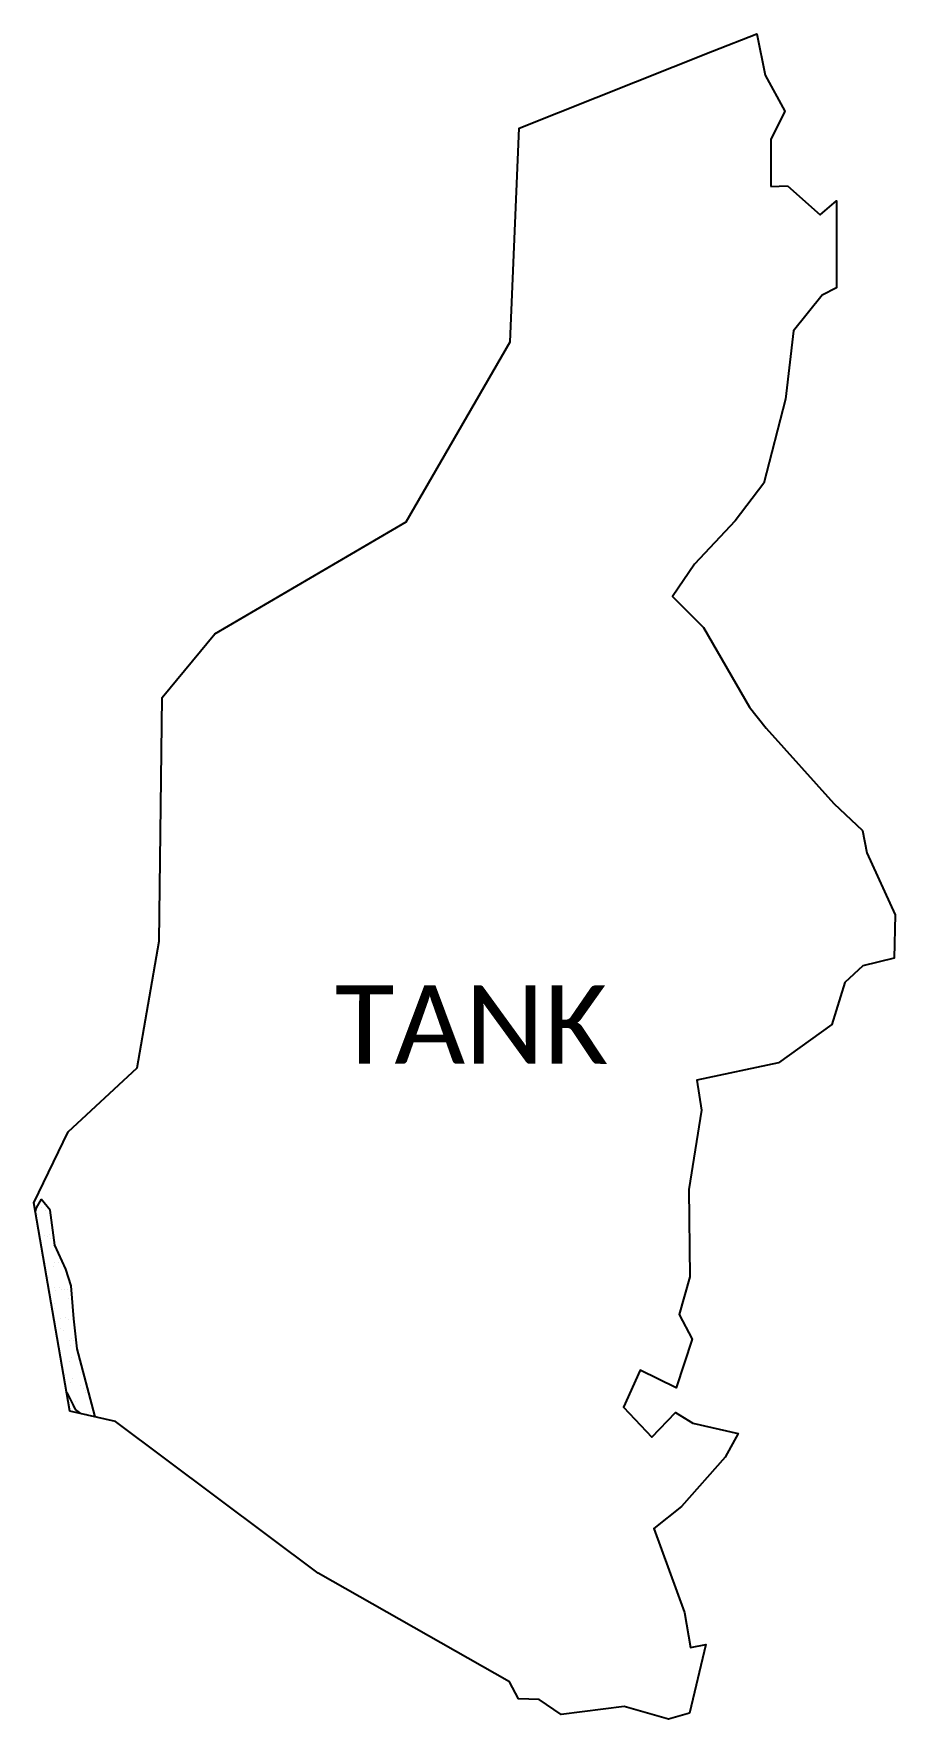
# Model space of a CAD drawing. Header units: metres. Extents: x 322791 to 357442, y 1745371 to 1822753.
# Drawn here: x 355864 to 357442, y 1745371 to 1748458 of the extents above; entities that cross this region are included whole.
import ezdxf

# ---------------------------------------------------------------- set-up
doc = ezdxf.new("R2010")
doc.units = ezdxf.units.M
doc.layers.add('SAND DUNES', color=42, linetype='Continuous')
doc.layers.add('VILLAGE NAME', color=250, linetype='Continuous')

msp = doc.modelspace()

# ---------------------------------------------------------------- linework, layer by layer
at = {"color": 3}
for points in [[(357244, 1748179.3), (357303.8, 1748126.3), (357333.8, 1748151.6), (357333.8, 1747992.6), (357307.9, 1747979), (357255.2, 1747913.7), (357240.7, 1747788.8), (357201, 1747634.9), (357148.7, 1747565.7), (357074.2, 1747486.2), (357034, 1747427.2), (357090.3, 1747370.7), (357175, 1747224.8), (357205.2, 1747186), (357329.3, 1747048.4), (357381.6, 1746998.7), (357389.2, 1746958), (357441.6, 1746844.3), (357439.7, 1746764.8), (357382.4, 1746751.1), (357349.3, 1746720.2), (357325.2, 1746643.6), (357228.1, 1746573.2), (357078.6, 1746541.5), (357086.7, 1746486.5), (357063.4, 1746341.3), (357065.4, 1746181.1), (357045.9, 1746112.2), (357069.7, 1746067), (357040.3, 1745978.2), (356974.8, 1746010.3), (356944.3, 1745942.5), (356995.9, 1745888), (357039.4, 1745933.2), (357070.7, 1745913.7), (357153.7, 1745894.7), (357130.1, 1745851.2), (357050.3, 1745760.6), (356999.8, 1745720.7), (357055.9, 1745567), (357066.9, 1745502.6), (357094.5, 1745508.4), (357064.8, 1745382.3), (357026.7, 1745371.2), (356945, 1745394.4), (356829.7, 1745380), (356789.4, 1745407.6), (356751.8, 1745408.5), (356735.3, 1745439.5), (356385, 1745638.8), (356014.3, 1745916.4), (355930.8, 1745935.6), (355864.5, 1746316.8), (355927.5, 1746447.1), (356053.9, 1746564.4), (356094, 1746796.2), (356099.5, 1747242.1), (356196.2, 1747359), (356546.3, 1747564), (356736.9, 1747893.6), (356752.8, 1748284.6), (357106.9, 1748425.5), (357187.9, 1748457.7), (357203.3, 1748381.8), (357239.2, 1748316.1), (357213.9, 1748264.1), (357213.8, 1748177.7)], [(357213.8, 1748177.7), (357244, 1748179.3)]]:
    msp.add_lwpolyline(points, dxfattribs=at)
at = {"layer": 'SAND DUNES'}
for p, q in [((355868.8, 1746307.8), (355867.2, 1746301.4)), ((355878.2, 1746323.4), (355868.8, 1746307.8)), ((355894.3, 1746303.6), (355878.2, 1746323.4)), ((355903.1, 1746239.3), (355894.3, 1746303.6)), ((355923.4, 1746195.4), (355903.1, 1746239.3)), ((355933.1, 1746165.2), (355923.4, 1746195.4)), ((355938.2, 1746104.7), (355933.1, 1746165.2)), ((355944.1, 1746049.5), (355938.2, 1746104.7)), ((355976.2, 1745927.4), (355944.1, 1746049.5)), ((355924.8, 1745969.9), (355936.4, 1745946.5)), ((355936.4, 1745946.5), (355940.5, 1745938.4)), ((355940.5, 1745938.4), (355949.9, 1745931.2)), ((355977.5, 1745924.9), (355976.2, 1745927.4))]:
    msp.add_line(p, q, dxfattribs=at)
at = {"layer": 'SAND DUNES', "linetype": 'Continuous'}
for p, q in [((355871.8, 1746296.3), (355871.8, 1746296.3)), ((355878, 1746308.3), (355878, 1746308.3)), ((355886.4, 1746302.9), (355886.4, 1746302.9)), ((355884.9, 1746257), (355884.9, 1746257)), ((355890.6, 1746254.5), (355890.6, 1746254.5)), ((355893.9, 1746258.2), (355893.9, 1746258.2)), ((355894.3, 1746251.1), (355894.3, 1746251.1)), ((355899.8, 1746238.9), (355899.8, 1746238.9)), ((355886.9, 1746205.5), (355886.9, 1746205.5)), ((355903.1, 1746207.6), (355903.1, 1746207.6)), ((355909.9, 1746208.1), (355909.9, 1746208.1)), ((355918.3, 1746202.7), (355918.3, 1746202.7)), ((355892.3, 1746180), (355892.3, 1746180)), ((355901, 1746200.3), (355901, 1746200.3)), ((355926.3, 1746180.2), (355926.3, 1746180.2)), ((355894.7, 1746154.8), (355894.7, 1746154.8)), ((355902.1, 1746161.8), (355902.1, 1746161.8)), ((355905.1, 1746156.1), (355905.1, 1746156.1)), ((355912.1, 1746161.7), (355912.1, 1746161.7)), ((355915.8, 1746158.3), (355915.8, 1746158.3)), ((355921.4, 1746158.2), (355921.4, 1746158.2)), ((355925.9, 1746157.9), (355925.9, 1746157.9)), ((355927.4, 1746141.7), (355927.4, 1746141.7)), ((355933.1, 1746142.3), (355933.1, 1746142.3)), ((355902.3, 1746133.2), (355902.3, 1746133.2)), ((355903.2, 1746123.3), (355903.2, 1746123.3)), ((355913, 1746105.3), (355913, 1746105.3)), ((355913.8, 1746087.3), (355913.8, 1746087.3)), ((355918.3, 1746083), (355918.3, 1746083)), ((355923.4, 1746106.7), (355923.4, 1746106.7)), ((355928.5, 1746103.1), (355928.5, 1746103.1)), ((355929.6, 1746064.6), (355929.6, 1746064.6)), ((355931.2, 1746055.9), (355931.2, 1746055.9)), ((355933.7, 1746068.9), (355933.7, 1746068.9)), ((355937.3, 1746065.6), (355937.3, 1746065.6)), ((355941.6, 1746057.2), (355941.6, 1746057.2)), ((355930.8, 1746026.1), (355930.8, 1746026.1)), ((355934.3, 1746032.9), (355934.3, 1746032.9)), ((355918, 1746010.5), (355918, 1746010.5)), ((355919.9, 1746002.2), (355919.9, 1746002.2)), ((355922.3, 1746003), (355922.3, 1746003)), ((355931.9, 1745987.5), (355931.9, 1745987.5)), ((355935.4, 1745994.5), (355935.4, 1745994.5)), ((355949.5, 1746006.5), (355949.5, 1746006.5)), ((355950.2, 1745982.8), (355950.2, 1745982.8)), ((355955.2, 1745976.2), (355955.2, 1745976.2)), ((355958.9, 1745972.8), (355958.9, 1745972.8)), ((355960.1, 1745969.6), (355960.1, 1745969.6)), ((355967.8, 1745957.1), (355967.8, 1745957.1)), ((355935.9, 1745952.1), (355935.9, 1745952.1)), ((355940.6, 1745953.6), (355940.6, 1745953.6)), ((355961.2, 1745931), (355961.2, 1745931)), ((355966.2, 1745932.6), (355966.2, 1745932.6))]:
    msp.add_line(p, q, dxfattribs=at)

# ---------------------------------------------------------------- texts
at = {"layer": 'VILLAGE NAME', "insert": (356415.6, 1746715.3), "char_height": 143.7, "attachment_point": 1, "rotation": 359.9793}
msp.add_mtext_dynamic_manual_height_columns('{\\fCalibri|b0|i0|c0|p34;TANK}', width=1418, gutter_width=718.5, heights=[0], dxfattribs=at)

doc.saveas('drawing.dxf')
